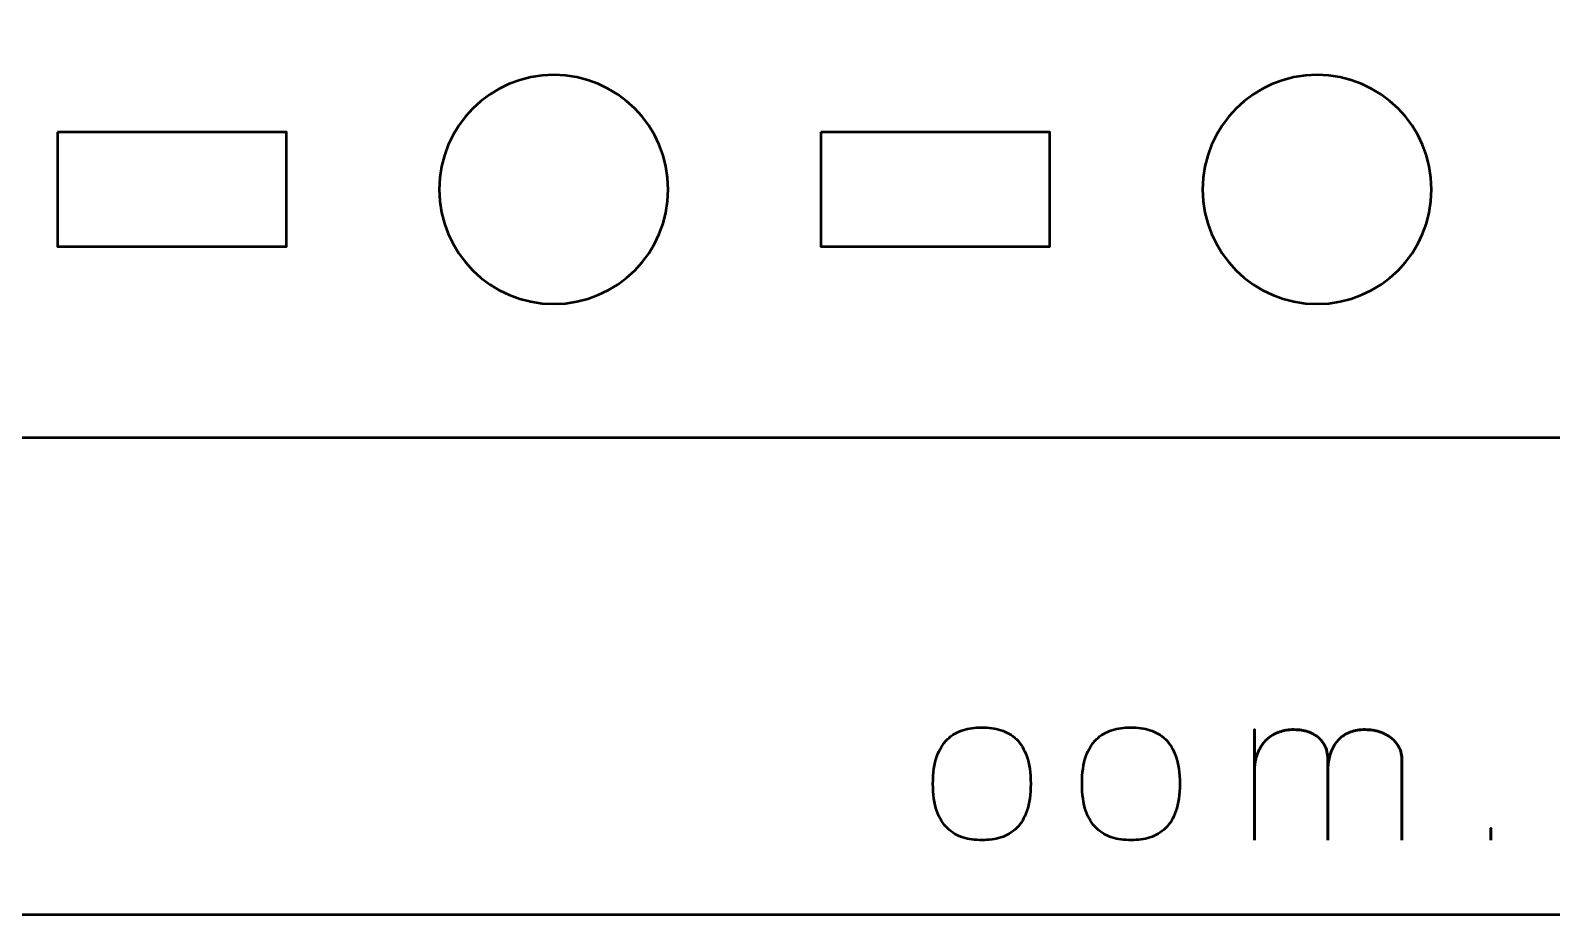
# Model space of a CAD drawing. Header units: centimetres. Extents: x -18.1 to -2.9, y -25.3 to -4.3.
# Drawn here: x -10.871 to -6.886, y -25.35 to -23.033 of the extents above; entities that cross this region are included whole.
import ezdxf

# ---------------------------------------------------------------- set-up
doc = ezdxf.new("R2010")
doc.units = ezdxf.units.CM
doc.header["$MEASUREMENT"] = 0
doc.layers.add('Layer 1', color=7, linetype='Continuous')

msp = doc.modelspace()

# ---------------------------------------------------------------- linework, layer by layer
at = {"layer": 'Layer 1', "color": 22, "lineweight": 53}
msp.add_open_spline([(-18.10003, -24.8499), (-18.10003, -24.8499), (-18.10003, -4.84994), (-18.10003, -4.84994), (-18.10003, -4.84994), (-18.10003, -4.57297), (-17.87694, -4.34998), (-17.59994, -4.34998), (-17.59994, -4.34998), (-17.59994, -4.34998), (-3.40007, -4.34998), (-3.40007, -4.34998), (-3.40007, -4.34998), (-3.12293, -4.34998), (-2.89997, -4.57297), (-2.89997, -4.84994), (-2.89997, -4.84994), (-2.89997, -4.84994), (-2.89997, -24.8499), (-2.89997, -24.8499), (-2.89997, -24.8499), (-2.89997, -25.1269), (-3.12293, -25.34999), (-3.40007, -25.34999), (-3.40007, -25.34999), (-3.40007, -25.34999), (-17.59994, -25.34999), (-17.59994, -25.34999), (-17.59994, -25.34999), (-17.87694, -25.34999), (-18.10003, -25.1269), (-18.10003, -24.8499)], degree=3, knots=[0, 0, 0, 0, 0.125, 0.125, 0.125, 0.125, 0.25, 0.25, 0.25, 0.25, 0.375, 0.375, 0.375, 0.375, 0.5, 0.5, 0.5, 0.5, 0.625, 0.625, 0.625, 0.625, 0.75, 0.75, 0.75, 0.75, 0.875, 0.875, 0.875, 0.875, 1, 1, 1, 1], dxfattribs=at)
at = {"layer": 'Layer 1', "color": 2, "lineweight": 53}
msp.add_open_spline([(-15.64991, -20.79996), (-15.64991, -20.79996), (-5.34995, -20.79996), (-5.34995, -20.79996), (-5.34995, -20.79996), (-5.07298, -20.79996), (-4.84999, -21.02306), (-4.84999, -21.30006), (-4.84999, -21.30006), (-4.84999, -21.30006), (-4.84999, -23.59998), (-4.84999, -23.59998), (-4.84999, -23.59998), (-4.84999, -23.87699), (-5.07298, -24.09994), (-5.34995, -24.09994), (-5.34995, -24.09994), (-5.34995, -24.09994), (-15.64991, -24.09994), (-15.64991, -24.09994), (-15.64991, -24.09994), (-15.9269, -24.09994), (-16.14999, -23.87699), (-16.14999, -23.59998), (-16.14999, -23.59998), (-16.14999, -23.59998), (-16.14999, -21.30006), (-16.14999, -21.30006), (-16.14999, -21.30006), (-16.14999, -21.02306), (-15.9269, -20.79996), (-15.64991, -20.79996)], degree=3, knots=[0, 0, 0, 0, 0.125, 0.125, 0.125, 0.125, 0.25, 0.25, 0.25, 0.25, 0.375, 0.375, 0.375, 0.375, 0.5, 0.5, 0.5, 0.5, 0.625, 0.625, 0.625, 0.625, 0.75, 0.75, 0.75, 0.75, 0.875, 0.875, 0.875, 0.875, 1, 1, 1, 1], dxfattribs=at)
at = {"layer": 'Layer 1', "color": 250, "lineweight": 53}
for points in [[(-9.19999, -23.45005), (-9.19999, -23.61568), (-9.33431, -23.75006), (-9.49998, -23.75006), (-9.49998, -23.75006), (-9.66561, -23.75006), (-9.79998, -23.61568), (-9.79998, -23.45005), (-9.79998, -23.45005), (-9.79998, -23.28428), (-9.66561, -23.15005), (-9.49998, -23.15005), (-9.49998, -23.15005), (-9.33431, -23.15005), (-9.19999, -23.28428), (-9.19999, -23.45005)], [(-7.20002, -23.45005), (-7.20002, -23.61568), (-7.33425, -23.75006), (-7.50002, -23.75006), (-7.50002, -23.75006), (-7.66569, -23.75006), (-7.80002, -23.61568), (-7.80002, -23.45005), (-7.80002, -23.45005), (-7.80002, -23.28428), (-7.66569, -23.15005), (-7.50002, -23.15005), (-7.50002, -23.15005), (-7.33425, -23.15005), (-7.20002, -23.28428), (-7.20002, -23.45005)], [(-10.8, -23.29998), (-10.8, -23.29998), (-10.2, -23.29998), (-10.2, -23.29998), (-10.2, -23.29998), (-10.2, -23.29998), (-10.2, -23.59998), (-10.2, -23.59998), (-10.2, -23.59998), (-10.2, -23.59998), (-10.8, -23.59998), (-10.8, -23.59998), (-10.8, -23.59998), (-10.8, -23.59998), (-10.8, -23.29998), (-10.8, -23.29998)], [(-8.79994, -23.29998), (-8.79994, -23.29998), (-8.19993, -23.29998), (-8.19993, -23.29998), (-8.19993, -23.29998), (-8.19993, -23.29998), (-8.19993, -23.59998), (-8.19993, -23.59998), (-8.19993, -23.59998), (-8.19993, -23.59998), (-8.79994, -23.59998), (-8.79994, -23.59998), (-8.79994, -23.59998), (-8.79994, -23.59998), (-8.79994, -23.29998), (-8.79994, -23.29998)]]:
    msp.add_open_spline(points, degree=3, knots=[0, 0, 0, 0, 0.25, 0.25, 0.25, 0.25, 0.5, 0.5, 0.5, 0.5, 0.75, 0.75, 0.75, 0.75, 1, 1, 1, 1], dxfattribs=at)
at = {"layer": 'Layer 1', "color": 30, "lineweight": 53}
for points, knots in [([(-8.37837, -25.15494), (-8.36059, -25.15503), (-8.34404, -25.15278), (-8.32861, -25.14798), (-8.32861, -25.14798), (-8.31318, -25.14318), (-8.29954, -25.13518), (-8.28787, -25.12399), (-8.28787, -25.12399), (-8.27611, -25.1128), (-8.26699, -25.09765), (-8.26031, -25.07846), (-8.26031, -25.07846), (-8.25373, -25.05936), (-8.25034, -25.03556), (-8.25024, -25.00706), (-8.25024, -25.00706), (-8.25034, -24.97865), (-8.25373, -24.95494), (-8.26031, -24.93594), (-8.26031, -24.93594), (-8.26699, -24.91693), (-8.27611, -24.90179), (-8.28787, -24.89059), (-8.28787, -24.89059), (-8.29954, -24.87949), (-8.31318, -24.8715), (-8.32861, -24.8667), (-8.32861, -24.8667), (-8.34404, -24.8619), (-8.36059, -24.85964), (-8.37837, -24.85974), (-8.37837, -24.85974), (-8.39596, -24.85964), (-8.41252, -24.8619), (-8.42795, -24.8667), (-8.42795, -24.8667), (-8.44338, -24.8715), (-8.45692, -24.87949), (-8.46868, -24.89059), (-8.46868, -24.89059), (-8.48044, -24.90179), (-8.48966, -24.91693), (-8.49634, -24.93594), (-8.49634, -24.93594), (-8.50302, -24.95494), (-8.50641, -24.97865), (-8.5065, -25.00706), (-8.5065, -25.00706), (-8.50641, -25.03556), (-8.50302, -25.05936), (-8.49634, -25.07846), (-8.49634, -25.07846), (-8.48966, -25.09765), (-8.48044, -25.1128), (-8.46868, -25.12399), (-8.46868, -25.12399), (-8.45692, -25.13518), (-8.44338, -25.14318), (-8.42795, -25.14798), (-8.42795, -25.14798), (-8.41252, -25.15278), (-8.39596, -25.15503), (-8.37837, -25.15494)], [0, 0, 0, 0, 0.0625, 0.0625, 0.0625, 0.0625, 0.125, 0.125, 0.125, 0.125, 0.1875, 0.1875, 0.1875, 0.1875, 0.25, 0.25, 0.25, 0.25, 0.3125, 0.3125, 0.3125, 0.3125, 0.375, 0.375, 0.375, 0.375, 0.4375, 0.4375, 0.4375, 0.4375, 0.5, 0.5, 0.5, 0.5, 0.5625, 0.5625, 0.5625, 0.5625, 0.625, 0.625, 0.625, 0.625, 0.6875, 0.6875, 0.6875, 0.6875, 0.75, 0.75, 0.75, 0.75, 0.8125, 0.8125, 0.8125, 0.8125, 0.875, 0.875, 0.875, 0.875, 0.9375, 0.9375, 0.9375, 0.9375, 1, 1, 1, 1]), ([(-8.37837, -25.15494), (-8.36059, -25.15503), (-8.34404, -25.15278), (-8.32861, -25.14798), (-8.32861, -25.14798), (-8.31318, -25.14318), (-8.29954, -25.13518), (-8.28787, -25.12399), (-8.28787, -25.12399), (-8.27611, -25.1128), (-8.26699, -25.09765), (-8.26031, -25.07846), (-8.26031, -25.07846), (-8.25373, -25.05936), (-8.25034, -25.03556), (-8.25024, -25.00706), (-8.25024, -25.00706), (-8.25034, -24.97865), (-8.25373, -24.95494), (-8.26031, -24.93594), (-8.26031, -24.93594), (-8.26699, -24.91693), (-8.27611, -24.90179), (-8.28787, -24.89059), (-8.28787, -24.89059), (-8.29954, -24.87949), (-8.31318, -24.8715), (-8.32861, -24.8667), (-8.32861, -24.8667), (-8.34404, -24.8619), (-8.36059, -24.85964), (-8.37837, -24.85974), (-8.37837, -24.85974), (-8.39596, -24.85964), (-8.41252, -24.8619), (-8.42795, -24.8667), (-8.42795, -24.8667), (-8.44338, -24.8715), (-8.45692, -24.87949), (-8.46868, -24.89059), (-8.46868, -24.89059), (-8.48044, -24.90179), (-8.48966, -24.91693), (-8.49634, -24.93594), (-8.49634, -24.93594), (-8.50302, -24.95494), (-8.50641, -24.97865), (-8.5065, -25.00706), (-8.5065, -25.00706), (-8.50641, -25.03556), (-8.50302, -25.05936), (-8.49634, -25.07846), (-8.49634, -25.07846), (-8.48966, -25.09765), (-8.48044, -25.1128), (-8.46868, -25.12399), (-8.46868, -25.12399), (-8.45692, -25.13518), (-8.44338, -25.14318), (-8.42795, -25.14798), (-8.42795, -25.14798), (-8.41252, -25.15278), (-8.39596, -25.15503), (-8.37837, -25.15494)], [0, 0, 0, 0, 0.0625, 0.0625, 0.0625, 0.0625, 0.125, 0.125, 0.125, 0.125, 0.1875, 0.1875, 0.1875, 0.1875, 0.25, 0.25, 0.25, 0.25, 0.3125, 0.3125, 0.3125, 0.3125, 0.375, 0.375, 0.375, 0.375, 0.4375, 0.4375, 0.4375, 0.4375, 0.5, 0.5, 0.5, 0.5, 0.5625, 0.5625, 0.5625, 0.5625, 0.625, 0.625, 0.625, 0.625, 0.6875, 0.6875, 0.6875, 0.6875, 0.75, 0.75, 0.75, 0.75, 0.8125, 0.8125, 0.8125, 0.8125, 0.875, 0.875, 0.875, 0.875, 0.9375, 0.9375, 0.9375, 0.9375, 1, 1, 1, 1]), ([(-7.98778, -25.15494), (-7.97, -25.15503), (-7.95345, -25.15278), (-7.93802, -25.14798), (-7.93802, -25.14798), (-7.92259, -25.14318), (-7.90895, -25.13518), (-7.89728, -25.12399), (-7.89728, -25.12399), (-7.88552, -25.1128), (-7.8764, -25.09765), (-7.86972, -25.07846), (-7.86972, -25.07846), (-7.86314, -25.05936), (-7.85975, -25.03556), (-7.85965, -25.00706), (-7.85965, -25.00706), (-7.85975, -24.97865), (-7.86314, -24.95494), (-7.86972, -24.93594), (-7.86972, -24.93594), (-7.8764, -24.91693), (-7.88552, -24.90179), (-7.89728, -24.89059), (-7.89728, -24.89059), (-7.90895, -24.87949), (-7.92259, -24.8715), (-7.93802, -24.8667), (-7.93802, -24.8667), (-7.95345, -24.8619), (-7.97, -24.85964), (-7.98778, -24.85974), (-7.98778, -24.85974), (-8.00537, -24.85964), (-8.02193, -24.8619), (-8.03736, -24.8667), (-8.03736, -24.8667), (-8.05279, -24.8715), (-8.06633, -24.87949), (-8.07809, -24.89059), (-8.07809, -24.89059), (-8.08985, -24.90179), (-8.09907, -24.91693), (-8.10575, -24.93594), (-8.10575, -24.93594), (-8.11243, -24.95494), (-8.11582, -24.97865), (-8.11591, -25.00706), (-8.11591, -25.00706), (-8.11582, -25.03556), (-8.11243, -25.05936), (-8.10575, -25.07846), (-8.10575, -25.07846), (-8.09907, -25.09765), (-8.08985, -25.1128), (-8.07809, -25.12399), (-8.07809, -25.12399), (-8.06633, -25.13518), (-8.05279, -25.14318), (-8.03736, -25.14798), (-8.03736, -25.14798), (-8.02193, -25.15278), (-8.00537, -25.15503), (-7.98778, -25.15494)], [0, 0, 0, 0, 0.0625, 0.0625, 0.0625, 0.0625, 0.125, 0.125, 0.125, 0.125, 0.1875, 0.1875, 0.1875, 0.1875, 0.25, 0.25, 0.25, 0.25, 0.3125, 0.3125, 0.3125, 0.3125, 0.375, 0.375, 0.375, 0.375, 0.4375, 0.4375, 0.4375, 0.4375, 0.5, 0.5, 0.5, 0.5, 0.5625, 0.5625, 0.5625, 0.5625, 0.625, 0.625, 0.625, 0.625, 0.6875, 0.6875, 0.6875, 0.6875, 0.75, 0.75, 0.75, 0.75, 0.8125, 0.8125, 0.8125, 0.8125, 0.875, 0.875, 0.875, 0.875, 0.9375, 0.9375, 0.9375, 0.9375, 1, 1, 1, 1]), ([(-7.98778, -25.15494), (-7.97, -25.15503), (-7.95345, -25.15278), (-7.93802, -25.14798), (-7.93802, -25.14798), (-7.92259, -25.14318), (-7.90895, -25.13518), (-7.89728, -25.12399), (-7.89728, -25.12399), (-7.88552, -25.1128), (-7.8764, -25.09765), (-7.86972, -25.07846), (-7.86972, -25.07846), (-7.86314, -25.05936), (-7.85975, -25.03556), (-7.85965, -25.00706), (-7.85965, -25.00706), (-7.85975, -24.97865), (-7.86314, -24.95494), (-7.86972, -24.93594), (-7.86972, -24.93594), (-7.8764, -24.91693), (-7.88552, -24.90179), (-7.89728, -24.89059), (-7.89728, -24.89059), (-7.90895, -24.87949), (-7.92259, -24.8715), (-7.93802, -24.8667), (-7.93802, -24.8667), (-7.95345, -24.8619), (-7.97, -24.85964), (-7.98778, -24.85974), (-7.98778, -24.85974), (-8.00537, -24.85964), (-8.02193, -24.8619), (-8.03736, -24.8667), (-8.03736, -24.8667), (-8.05279, -24.8715), (-8.06633, -24.87949), (-8.07809, -24.89059), (-8.07809, -24.89059), (-8.08985, -24.90179), (-8.09907, -24.91693), (-8.10575, -24.93594), (-8.10575, -24.93594), (-8.11243, -24.95494), (-8.11582, -24.97865), (-8.11591, -25.00706), (-8.11591, -25.00706), (-8.11582, -25.03556), (-8.11243, -25.05936), (-8.10575, -25.07846), (-8.10575, -25.07846), (-8.09907, -25.09765), (-8.08985, -25.1128), (-8.07809, -25.12399), (-8.07809, -25.12399), (-8.06633, -25.13518), (-8.05279, -25.14318), (-8.03736, -25.14798), (-8.03736, -25.14798), (-8.02193, -25.15278), (-8.00537, -25.15503), (-7.98778, -25.15494)], [0, 0, 0, 0, 0.0625, 0.0625, 0.0625, 0.0625, 0.125, 0.125, 0.125, 0.125, 0.1875, 0.1875, 0.1875, 0.1875, 0.25, 0.25, 0.25, 0.25, 0.3125, 0.3125, 0.3125, 0.3125, 0.375, 0.375, 0.375, 0.375, 0.4375, 0.4375, 0.4375, 0.4375, 0.5, 0.5, 0.5, 0.5, 0.5625, 0.5625, 0.5625, 0.5625, 0.625, 0.625, 0.625, 0.625, 0.6875, 0.6875, 0.6875, 0.6875, 0.75, 0.75, 0.75, 0.75, 0.8125, 0.8125, 0.8125, 0.8125, 0.875, 0.875, 0.875, 0.875, 0.9375, 0.9375, 0.9375, 0.9375, 1, 1, 1, 1]), ([(-7.47189, -25.15494), (-7.47189, -25.15485), (-7.47189, -25.15212), (-7.47189, -25.14676), (-7.47189, -25.14676), (-7.47189, -25.14149), (-7.47189, -25.13424), (-7.47189, -25.12512), (-7.47189, -25.12512), (-7.47189, -25.1159), (-7.47189, -25.10555), (-7.47189, -25.09389), (-7.47189, -25.09389), (-7.47189, -25.08232), (-7.47189, -25.07018), (-7.47189, -25.05739), (-7.47189, -25.05739), (-7.47189, -25.04469), (-7.47189, -25.03217), (-7.47189, -25.01976), (-7.47189, -25.01976), (-7.47189, -25.00734), (-7.47189, -24.99567), (-7.47189, -24.98495), (-7.47189, -24.98495), (-7.47189, -24.97413), (-7.47189, -24.96491), (-7.47189, -24.9571), (-7.47189, -24.9571), (-7.47189, -24.94939), (-7.47189, -24.94384), (-7.47189, -24.94045), (-7.47189, -24.94045), (-7.47179, -24.93518), (-7.47264, -24.92926), (-7.47424, -24.92277), (-7.47424, -24.92277), (-7.47584, -24.91618), (-7.47857, -24.9096), (-7.48242, -24.90301), (-7.48242, -24.90301), (-7.48628, -24.89633), (-7.49164, -24.89022), (-7.49832, -24.88457), (-7.49832, -24.88457), (-7.50509, -24.87893), (-7.51356, -24.87441), (-7.52372, -24.87093), (-7.52372, -24.87093), (-7.53398, -24.86745), (-7.5462, -24.86557), (-7.5605, -24.86538), (-7.5605, -24.86538), (-7.5748, -24.86538), (-7.5876, -24.86736), (-7.59879, -24.87131), (-7.59879, -24.87131), (-7.61008, -24.87535), (-7.61977, -24.8809), (-7.62805, -24.88796), (-7.62805, -24.88796), (-7.63623, -24.89502), (-7.6431, -24.90311), (-7.64846, -24.91232), (-7.64846, -24.91232), (-7.65382, -24.92145), (-7.65778, -24.93114), (-7.66041, -24.94149), (-7.66041, -24.94149), (-7.66304, -24.95174), (-7.66436, -24.96218), (-7.66436, -24.97263), (-7.66436, -24.97263), (-7.66436, -24.96218), (-7.66304, -24.95174), (-7.66041, -24.94149), (-7.66041, -24.94149), (-7.65778, -24.93114), (-7.65382, -24.92145), (-7.64846, -24.91232), (-7.64846, -24.91232), (-7.6431, -24.90311), (-7.63623, -24.89502), (-7.62805, -24.88796), (-7.62805, -24.88796), (-7.61977, -24.8809), (-7.61008, -24.87535), (-7.59879, -24.87131), (-7.59879, -24.87131), (-7.5876, -24.86736), (-7.5748, -24.86538), (-7.5605, -24.86538), (-7.5605, -24.86538), (-7.5462, -24.86557), (-7.53398, -24.86745), (-7.52372, -24.87093), (-7.52372, -24.87093), (-7.51356, -24.87441), (-7.50509, -24.87893), (-7.49832, -24.88457), (-7.49832, -24.88457), (-7.49164, -24.89022), (-7.48628, -24.89633), (-7.48242, -24.90301), (-7.48242, -24.90301), (-7.47857, -24.9096), (-7.47584, -24.91618), (-7.47424, -24.92277), (-7.47424, -24.92277), (-7.47264, -24.92926), (-7.47179, -24.93518), (-7.47189, -24.94045), (-7.47189, -24.94045), (-7.47189, -24.94384), (-7.47189, -24.94939), (-7.47189, -24.9571), (-7.47189, -24.9571), (-7.47189, -24.96491), (-7.47189, -24.97413), (-7.47189, -24.98495), (-7.47189, -24.98495), (-7.47189, -24.99567), (-7.47189, -25.00734), (-7.47189, -25.01976), (-7.47189, -25.01976), (-7.47189, -25.03217), (-7.47189, -25.04469), (-7.47189, -25.05739), (-7.47189, -25.05739), (-7.47189, -25.07018), (-7.47189, -25.08232), (-7.47189, -25.09389), (-7.47189, -25.09389), (-7.47189, -25.10555), (-7.47189, -25.1159), (-7.47189, -25.12512), (-7.47189, -25.12512), (-7.47189, -25.13424), (-7.47189, -25.14149), (-7.47189, -25.14676), (-7.47189, -25.14676), (-7.47189, -25.15212), (-7.47189, -25.15485), (-7.47189, -25.15494)], [0, 0, 0, 0, 0.0277778, 0.0277778, 0.0277778, 0.0277778, 0.0555556, 0.0555556, 0.0555556, 0.0555556, 0.0833333, 0.0833333, 0.0833333, 0.0833333, 0.1111111, 0.1111111, 0.1111111, 0.1111111, 0.1388889, 0.1388889, 0.1388889, 0.1388889, 0.1666667, 0.1666667, 0.1666667, 0.1666667, 0.1944444, 0.1944444, 0.1944444, 0.1944444, 0.2222222, 0.2222222, 0.2222222, 0.2222222, 0.25, 0.25, 0.25, 0.25, 0.2777778, 0.2777778, 0.2777778, 0.2777778, 0.3055556, 0.3055556, 0.3055556, 0.3055556, 0.3333333, 0.3333333, 0.3333333, 0.3333333, 0.3611111, 0.3611111, 0.3611111, 0.3611111, 0.3888889, 0.3888889, 0.3888889, 0.3888889, 0.4166667, 0.4166667, 0.4166667, 0.4166667, 0.4444444, 0.4444444, 0.4444444, 0.4444444, 0.4722222, 0.4722222, 0.4722222, 0.4722222, 0.5, 0.5, 0.5, 0.5, 0.5277778, 0.5277778, 0.5277778, 0.5277778, 0.5555556, 0.5555556, 0.5555556, 0.5555556, 0.5833333, 0.5833333, 0.5833333, 0.5833333, 0.6111111, 0.6111111, 0.6111111, 0.6111111, 0.6388889, 0.6388889, 0.6388889, 0.6388889, 0.6666667, 0.6666667, 0.6666667, 0.6666667, 0.6944444, 0.6944444, 0.6944444, 0.6944444, 0.7222222, 0.7222222, 0.7222222, 0.7222222, 0.75, 0.75, 0.75, 0.75, 0.7777778, 0.7777778, 0.7777778, 0.7777778, 0.8055556, 0.8055556, 0.8055556, 0.8055556, 0.8333333, 0.8333333, 0.8333333, 0.8333333, 0.8611111, 0.8611111, 0.8611111, 0.8611111, 0.8888889, 0.8888889, 0.8888889, 0.8888889, 0.9166667, 0.9166667, 0.9166667, 0.9166667, 0.9444444, 0.9444444, 0.9444444, 0.9444444, 0.9722222, 0.9722222, 0.9722222, 0.9722222, 1, 1, 1, 1]), ([(-7.66436, -25.15494), (-7.66436, -25.15494), (-7.66436, -24.86538), (-7.66436, -24.86538), (-7.66436, -24.86538), (-7.66436, -24.86538), (-7.66436, -25.15494), (-7.66436, -25.15494)], [0, 0, 0, 0, 0.5, 0.5, 0.5, 0.5, 1, 1, 1, 1]), ([(-7.27772, -25.15494), (-7.27772, -25.15485), (-7.27772, -25.15212), (-7.27772, -25.14676), (-7.27772, -25.14676), (-7.27772, -25.14149), (-7.27772, -25.13424), (-7.27772, -25.12512), (-7.27772, -25.12512), (-7.27772, -25.1159), (-7.27772, -25.10555), (-7.27772, -25.09389), (-7.27772, -25.09389), (-7.27772, -25.08232), (-7.27772, -25.07018), (-7.27772, -25.05739), (-7.27772, -25.05739), (-7.27772, -25.04469), (-7.27772, -25.03217), (-7.27772, -25.01976), (-7.27772, -25.01976), (-7.27772, -25.00734), (-7.27772, -24.99567), (-7.27772, -24.98495), (-7.27772, -24.98495), (-7.27772, -24.97413), (-7.27772, -24.96491), (-7.27772, -24.9571), (-7.27772, -24.9571), (-7.27772, -24.94939), (-7.27772, -24.94384), (-7.27772, -24.94045), (-7.27772, -24.94045), (-7.27772, -24.93518), (-7.27875, -24.92926), (-7.28092, -24.92277), (-7.28092, -24.92277), (-7.28299, -24.91618), (-7.28637, -24.9096), (-7.29108, -24.90301), (-7.29108, -24.90301), (-7.29569, -24.89633), (-7.3018, -24.89022), (-7.30933, -24.88457), (-7.30933, -24.88457), (-7.31685, -24.87893), (-7.32598, -24.87441), (-7.3367, -24.87093), (-7.3367, -24.87093), (-7.34743, -24.86745), (-7.35994, -24.86557), (-7.37424, -24.86538), (-7.37424, -24.86538), (-7.38854, -24.86538), (-7.40114, -24.86736), (-7.41196, -24.87131), (-7.41196, -24.87131), (-7.42269, -24.87535), (-7.43191, -24.8809), (-7.43962, -24.88796), (-7.43962, -24.88796), (-7.44724, -24.89502), (-7.45335, -24.90311), (-7.45815, -24.91232), (-7.45815, -24.91232), (-7.46295, -24.92145), (-7.46643, -24.93114), (-7.46859, -24.94149), (-7.46859, -24.94149), (-7.47085, -24.95174), (-7.47189, -24.96218), (-7.47189, -24.97263), (-7.47189, -24.97263), (-7.47189, -24.96218), (-7.47085, -24.95174), (-7.46859, -24.94149), (-7.46859, -24.94149), (-7.46643, -24.93114), (-7.46295, -24.92145), (-7.45815, -24.91232), (-7.45815, -24.91232), (-7.45335, -24.90311), (-7.44724, -24.89502), (-7.43962, -24.88796), (-7.43962, -24.88796), (-7.43191, -24.8809), (-7.42269, -24.87535), (-7.41196, -24.87131), (-7.41196, -24.87131), (-7.40114, -24.86736), (-7.38854, -24.86538), (-7.37424, -24.86538), (-7.37424, -24.86538), (-7.35994, -24.86557), (-7.34743, -24.86745), (-7.3367, -24.87093), (-7.3367, -24.87093), (-7.32598, -24.87441), (-7.31685, -24.87893), (-7.30933, -24.88457), (-7.30933, -24.88457), (-7.3018, -24.89022), (-7.29569, -24.89633), (-7.29108, -24.90301), (-7.29108, -24.90301), (-7.28637, -24.9096), (-7.28299, -24.91618), (-7.28092, -24.92277), (-7.28092, -24.92277), (-7.27875, -24.92926), (-7.27772, -24.93518), (-7.27772, -24.94045), (-7.27772, -24.94045), (-7.27772, -24.94384), (-7.27772, -24.94939), (-7.27772, -24.9571), (-7.27772, -24.9571), (-7.27772, -24.96491), (-7.27772, -24.97413), (-7.27772, -24.98495), (-7.27772, -24.98495), (-7.27772, -24.99567), (-7.27772, -25.00734), (-7.27772, -25.01976), (-7.27772, -25.01976), (-7.27772, -25.03217), (-7.27772, -25.04469), (-7.27772, -25.05739), (-7.27772, -25.05739), (-7.27772, -25.07018), (-7.27772, -25.08232), (-7.27772, -25.09389), (-7.27772, -25.09389), (-7.27772, -25.10555), (-7.27772, -25.1159), (-7.27772, -25.12512), (-7.27772, -25.12512), (-7.27772, -25.13424), (-7.27772, -25.14149), (-7.27772, -25.14676), (-7.27772, -25.14676), (-7.27772, -25.15212), (-7.27772, -25.15485), (-7.27772, -25.15494)], [0, 0, 0, 0, 0.0277778, 0.0277778, 0.0277778, 0.0277778, 0.0555556, 0.0555556, 0.0555556, 0.0555556, 0.0833333, 0.0833333, 0.0833333, 0.0833333, 0.1111111, 0.1111111, 0.1111111, 0.1111111, 0.1388889, 0.1388889, 0.1388889, 0.1388889, 0.1666667, 0.1666667, 0.1666667, 0.1666667, 0.1944444, 0.1944444, 0.1944444, 0.1944444, 0.2222222, 0.2222222, 0.2222222, 0.2222222, 0.25, 0.25, 0.25, 0.25, 0.2777778, 0.2777778, 0.2777778, 0.2777778, 0.3055556, 0.3055556, 0.3055556, 0.3055556, 0.3333333, 0.3333333, 0.3333333, 0.3333333, 0.3611111, 0.3611111, 0.3611111, 0.3611111, 0.3888889, 0.3888889, 0.3888889, 0.3888889, 0.4166667, 0.4166667, 0.4166667, 0.4166667, 0.4444444, 0.4444444, 0.4444444, 0.4444444, 0.4722222, 0.4722222, 0.4722222, 0.4722222, 0.5, 0.5, 0.5, 0.5, 0.5277778, 0.5277778, 0.5277778, 0.5277778, 0.5555556, 0.5555556, 0.5555556, 0.5555556, 0.5833333, 0.5833333, 0.5833333, 0.5833333, 0.6111111, 0.6111111, 0.6111111, 0.6111111, 0.6388889, 0.6388889, 0.6388889, 0.6388889, 0.6666667, 0.6666667, 0.6666667, 0.6666667, 0.6944444, 0.6944444, 0.6944444, 0.6944444, 0.7222222, 0.7222222, 0.7222222, 0.7222222, 0.75, 0.75, 0.75, 0.75, 0.7777778, 0.7777778, 0.7777778, 0.7777778, 0.8055556, 0.8055556, 0.8055556, 0.8055556, 0.8333333, 0.8333333, 0.8333333, 0.8333333, 0.8611111, 0.8611111, 0.8611111, 0.8611111, 0.8888889, 0.8888889, 0.8888889, 0.8888889, 0.9166667, 0.9166667, 0.9166667, 0.9166667, 0.9444444, 0.9444444, 0.9444444, 0.9444444, 0.9722222, 0.9722222, 0.9722222, 0.9722222, 1, 1, 1, 1]), ([(-7.0446, -25.15494), (-7.0446, -25.15494), (-7.0446, -25.1239), (-7.0446, -25.1239), (-7.0446, -25.1239), (-7.0446, -25.1239), (-7.0446, -25.15494), (-7.0446, -25.15494)], [0, 0, 0, 0, 0.5, 0.5, 0.5, 0.5, 1, 1, 1, 1])]:
    msp.add_open_spline(points, degree=3, knots=knots, dxfattribs=at)

doc.saveas('drawing.dxf')
